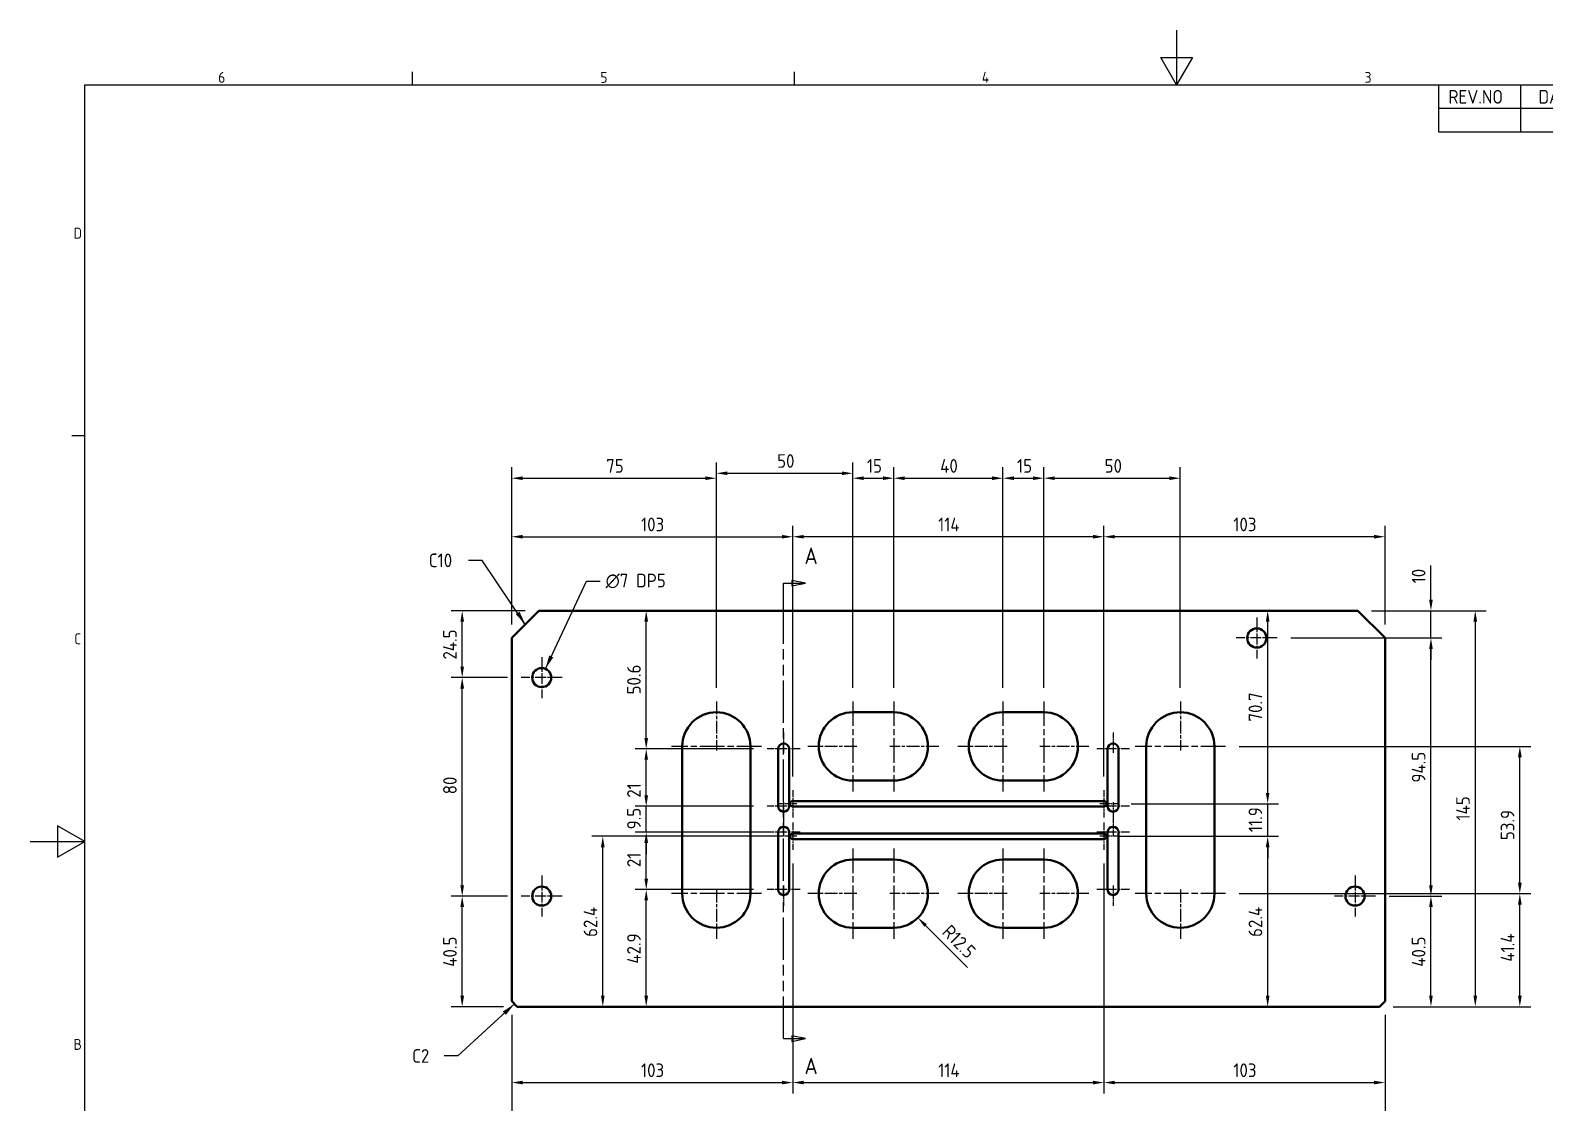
# Model space of a CAD drawing. Header units: millimetres. Extents: x 0 to 840, y 0 to 594.
# Drawn here: x 0 to 555, y 201 to 594 of the extents above; entities that cross this region are included whole.
import ezdxf

# ---------------------------------------------------------------- set-up
doc = ezdxf.new("R2010")
doc.units = ezdxf.units.MM
doc.header["$LTSCALE"] = 2
doc.linetypes.add('CHAIN', pattern=[0.3543, 0.2362, -0.0295, 0.0591, -0.0295])
doc.linetypes.add('DOUBLE_DASH_CHAIN', pattern=[1.2403, 0.6614, -0.0827, 0.1654, -0.0827, 0.1654, -0.0827])
doc.layers.get('0').update_dxf_attribs({"color": 3, "lineweight": 25})
for name, color, linetype, lineweight in [('가시적인 것(ISO)', 3, 'Continuous', 40), ('경계(ISO)', 7, 'Continuous', 25), ('기호(ISO)', 5, 'Continuous', 25), ('단면선(ISO)', 7, 'CHAIN', 25), ('중심 표식(ISO)', 1, 'Continuous', 25), ('치수(ISO)', 2, 'Continuous', 25)]:
    doc.layers.add(name, color=color, linetype=linetype, lineweight=lineweight)
doc.styles.add('ISO ProportionalPSTEK', font='isocp.shx')
doc.styles.add('문자 텍스트_PSTEK_POSCO', font='isocp.shx')
doc.styles.add('부품번호텍스트_PSTEK_POSCO', font='isocp.shx')
doc.styles.add('치수 텍스트_PSTEK_POSCO', font='isocp.shx')
doc.dimstyles.new('치수_PSTEK_POSCO', dxfattribs={"dimscale": 2, "dimtxt": 2.5, "dimasz": 2, "dimexe": 2, "dimexo": 2.5, "dimgap": 1, "dimtad": 1, "dimrnd": 1e-08, "dimdsep": 46, "dimtxsty": '치수 텍스트_PSTEK_POSCO', "dimcen": 0.09, "dimdle": 10, "dimclrd": 7, "dimclre": 7, "dimclrt": 2, "dimadec": 1, "dimazin": 2, "dimtfac": 1, "dimtmove": 0, "dimatfit": 3, "dimfxl": 0, "dimtolj": 1, "dimlwd": -1, "dimlwe": -1, "dimarcsym": 0})
doc.dimstyles.new('치수_PSTEK_POSCO$7', dxfattribs={"dimscale": 2, "dimtxt": 2.5, "dimasz": 2.5, "dimexe": 2, "dimexo": 2.5, "dimgap": 1, "dimtad": 1, "dimrnd": 1e-08, "dimdsep": 46, "dimtxsty": '치수 텍스트_PSTEK_POSCO', "dimcen": 0.09, "dimdle": 10, "dimclrd": 7, "dimclre": 7, "dimclrt": 2, "dimadec": 1, "dimazin": 2, "dimtfac": 1, "dimtmove": 0, "dimatfit": 3, "dimfxl": 0, "dimtolj": 1, "dimlwd": -1, "dimlwe": -1, "dimarcsym": 0})

# ---------------------------------------------------------------- blocks, each defined once
blk = doc.blocks.new('경계 Default Border')
at = {"layer": '경계(ISO)'}
for p, q in [((70, 287), (70, 289.4)), ((140, 287), (140, 289.4)), ((10, 222.75), (7.6, 222.75))]:
    blk.add_line(p, q, dxfattribs=at)
at = {"layer": '경계(ISO)', "flags": 128}
for points in [[(210, 297), (210, 287), (207.11, 292), (212.89, 292), (210, 287)], [(10, 10), (10, 287), (410, 287), (410, 10), (10, 10)], [(0, 148.5), (10, 148.5), (5, 151.39), (5, 145.61), (10, 148.5)]]:
    blk.add_lwpolyline(points, dxfattribs=at)
at = {"layer": '경계(ISO)', "color": 2, "char_height": 2, "attachment_point": 7, "style": '문자 텍스트_PSTEK_POSCO'}
for s, insert in [('6', (34.43, 287.38)), ('5', (104.43, 287.38)), ('4', (174.32, 287.4)), ('3', (244.45, 287.38)), ('D', (7.92, 258.86)), ('C', (8.03, 184.61)), ('B', (7.92, 110.36))]:
    blk.add_mtext(s, dxfattribs=dict(at, insert=insert))
blk = doc.blocks.new('리비전 내역')
at = {"layer": '기호(ISO)'}
for p, q in [((258, 287), (410, 287)), ((258, 287), (258, 282.72)), ((273, 287), (273, 282.72)), ((288, 287), (288, 282.72)), ((365, 287), (365, 282.72)), ((380, 287), (380, 282.72)), ((395, 287), (395, 282.72)), ((410, 287), (410, 282.72)), ((258, 282.72), (410, 282.72)), ((258, 282.72), (258, 278.44)), ((273, 282.72), (273, 278.44)), ((288, 282.72), (288, 278.44)), ((365, 282.72), (365, 278.44)), ((380, 282.72), (380, 278.44)), ((395, 282.72), (395, 278.44)), ((410, 282.72), (410, 278.44)), ((258, 278.44), (410, 278.44))]:
    blk.add_line(p, q, dxfattribs=at)
at = {"layer": '기호(ISO)', "color": 2, "char_height": 2.5, "attachment_point": 7, "style": 'ISO ProportionalPSTEK'}
for s, insert in [('REV.NO', (259.79, 283.58)), ('DATE', (276.31, 283.58)), ('DESCRIPTION OF REVISION', (305.51, 283.58)), ('DRA.BY', (366.48, 283.58)), ('CH.BY', (382.86, 283.58)), ('APP.BY', (396.48, 283.58))]:
    blk.add_mtext(s, dxfattribs=dict(at, insert=insert))
blk = doc.blocks.new('2dTransSection0')
at = {"layer": '단면선(ISO)', "linetype": 'DOUBLE_DASH_CHAIN', "ltscale": 5.827862}
blk.add_line((138.02, 112.41), (138.02, 195.78), dxfattribs=at)
at = {"layer": '단면선(ISO)', "linetype": 'Continuous'}
for p, q in [((138.02, 191.92), (138.02, 195.78)), ((138.02, 195.78), (139.52, 195.78)), ((142.02, 195.78), (139.52, 196.28)), ((139.52, 196.28), (139.52, 195.28)), ((139.52, 195.78), (142.02, 195.78)), ((139.52, 195.28), (142.02, 195.78)), ((138.02, 112.41), (138.02, 116.26)), ((138.02, 112.41), (139.52, 112.41)), ((142.02, 112.41), (139.52, 112.91)), ((139.52, 112.91), (139.52, 111.91)), ((139.52, 112.41), (142.02, 112.41)), ((139.52, 111.91), (142.02, 112.41))]:
    blk.add_line(p, q, dxfattribs=at)
at = {"layer": '단면선(ISO)', "linetype": 'Continuous', "flags": 128}
for points in [[(139.52, 195.28), (142.02, 195.78), (139.52, 196.28), (139.52, 195.28)], [(139.52, 111.91), (142.02, 112.41), (139.52, 112.91), (139.52, 111.91)]]:
    blk.add_lwpolyline(points, dxfattribs=at)
at = {"layer": '단면선(ISO)'}
for points in [[(139.52, 195.28), (142.02, 195.78), (139.52, 196.28), (139.52, 195.28)], [(139.52, 111.91), (142.02, 112.41), (139.52, 112.91), (139.52, 111.91)]]:
    blk.add_solid(points, dxfattribs=at)
at = {"layer": '단면선(ISO)', "char_height": 3, "attachment_point": 7, "style": '부품번호텍스트_PSTEK_POSCO'}
for insert in [(141.83, 199.28), (141.83, 105.9)]:
    blk.add_mtext('A', dxfattribs=dict(at, insert=insert))
blk = doc.blocks.new('*D23')
at = {"layer": 'Defpoints', "color": 0, "transparency": 16777216}
for p in [(393.38, 408.58), (496.38, 371.51), (393.38, 315.81)]:
    blk.add_point(p, dxfattribs=at)
at = {"layer": '치수(ISO)', "color": 7, "transparency": 16777216}
for p, q in [((393.38, 320.81), (393.38, 412.58)), ((496.38, 376.51), (496.38, 412.58)), ((492.38, 408.58), (397.38, 408.58))]:
    blk.add_line(p, q, dxfattribs=at)
for points in [[(397.38, 409.25), (397.38, 407.92), (393.38, 408.58)], [(492.38, 409.25), (492.38, 407.92), (496.38, 408.58)]]:
    blk.add_solid(points, dxfattribs=at)
at = {"layer": '치수(ISO)', "color": 2, "transparency": 16777216, "insert": (440.78, 413.08), "char_height": 5, "attachment_point": 4, "style": '치수 텍스트_PSTEK_POSCO'}
blk.add_mtext('\\A1;103', dxfattribs=at)
blk = doc.blocks.new('*D24')
at = {"layer": 'Defpoints', "color": 0, "transparency": 16777216}
for p in [(279.38, 408.58), (279.38, 315.81), (393.38, 315.81)]:
    blk.add_point(p, dxfattribs=at)
at = {"layer": '치수(ISO)', "color": 7, "transparency": 16777216}
for p, q in [((279.38, 320.81), (279.38, 412.58)), ((393.38, 320.81), (393.38, 412.58)), ((389.38, 408.58), (283.38, 408.58))]:
    blk.add_line(p, q, dxfattribs=at)
for points in [[(283.38, 409.25), (283.38, 407.92), (279.38, 408.58)], [(389.38, 409.25), (389.38, 407.92), (393.38, 408.58)]]:
    blk.add_solid(points, dxfattribs=at)
at = {"layer": '치수(ISO)', "color": 2, "transparency": 16777216, "insert": (332.63, 413.08), "char_height": 5, "attachment_point": 4, "style": '치수 텍스트_PSTEK_POSCO'}
blk.add_mtext('\\A1;114', dxfattribs=at)
blk = doc.blocks.new('*D25')
at = {"layer": 'Defpoints', "color": 0, "transparency": 16777216}
for p in [(176.38, 238.51), (496.38, 238.51), (176.38, 189.02)]:
    blk.add_point(p, dxfattribs=at)
at = {"layer": '치수(ISO)', "color": 7, "transparency": 16777216}
for p, q in [((176.38, 233.51), (176.38, 185.02)), ((496.38, 233.51), (496.38, 185.02)), ((492.38, 189.02), (180.38, 189.02))]:
    blk.add_line(p, q, dxfattribs=at)
for points in [[(180.38, 189.69), (180.38, 188.35), (176.38, 189.02)], [(492.38, 189.69), (492.38, 188.35), (496.38, 189.02)]]:
    blk.add_solid(points, dxfattribs=at)
at = {"layer": '치수(ISO)', "color": 2, "transparency": 16777216, "insert": (331.88, 193.52), "char_height": 5, "attachment_point": 4, "style": '치수 텍스트_PSTEK_POSCO'}
blk.add_mtext('\\A1;320', dxfattribs=at)
blk = doc.blocks.new('*D27')
at = {"layer": 'Defpoints', "color": 0, "transparency": 16777216}
for p in [(209.76, 298.91), (279.38, 298.91), (209.76, 236.51)]:
    blk.add_point(p, dxfattribs=at)
at = {"layer": '치수(ISO)', "color": 7, "transparency": 16777216}
for p, q in [((274.38, 298.91), (205.76, 298.91)), ((209.76, 240.51), (209.76, 294.91))]:
    blk.add_line(p, q, dxfattribs=at)
for points in [[(209.09, 294.91), (210.43, 294.91), (209.76, 298.91)], [(209.09, 240.51), (210.43, 240.51), (209.76, 236.51)]]:
    blk.add_solid(points, dxfattribs=at)
at = {"layer": '치수(ISO)', "color": 2, "transparency": 16777216, "insert": (205.26, 262.06), "char_height": 5, "attachment_point": 4, "rotation": 90, "style": '치수 텍스트_PSTEK_POSCO'}
blk.add_mtext('\\A1;62.4', dxfattribs=at)
blk = doc.blocks.new('*D28')
at = {"layer": 'Defpoints', "color": 0, "transparency": 16777216}
for p in [(486.38, 381.51), (494.38, 236.51), (529.45, 236.51)]:
    blk.add_point(p, dxfattribs=at)
at = {"layer": '치수(ISO)', "color": 7, "transparency": 16777216}
for p, q in [((491.38, 381.51), (533.45, 381.51)), ((529.45, 377.51), (529.45, 240.51)), ((499.38, 236.51), (533.45, 236.51))]:
    blk.add_line(p, q, dxfattribs=at)
for points in [[(528.79, 377.51), (530.12, 377.51), (529.45, 381.51)], [(528.79, 240.51), (530.12, 240.51), (529.45, 236.51)]]:
    blk.add_solid(points, dxfattribs=at)
at = {"layer": '치수(ISO)', "color": 2, "transparency": 16777216, "insert": (524.95, 304.66), "char_height": 5, "attachment_point": 4, "rotation": 90, "style": '치수 텍스트_PSTEK_POSCO'}
blk.add_mtext('\\A1;145', dxfattribs=at)
blk = doc.blocks.new('*D29')
at = {"layer": 'Defpoints', "color": 0, "transparency": 16777216}
for p in [(158.25, 381.51), (186.38, 381.51), (179.88, 357.01)]:
    blk.add_point(p, dxfattribs=at)
at = {"layer": '치수(ISO)', "color": 7, "transparency": 16777216}
for p, q in [((181.38, 381.51), (154.25, 381.51)), ((158.25, 361.01), (158.25, 377.51)), ((174.88, 357.01), (154.25, 357.01))]:
    blk.add_line(p, q, dxfattribs=at)
for points in [[(157.59, 377.51), (158.92, 377.51), (158.25, 381.51)], [(157.59, 361.01), (158.92, 361.01), (158.25, 357.01)]]:
    blk.add_solid(points, dxfattribs=at)
at = {"layer": '치수(ISO)', "color": 2, "transparency": 16777216, "insert": (153.75, 363.61), "char_height": 5, "attachment_point": 4, "rotation": 90, "style": '치수 텍스트_PSTEK_POSCO'}
blk.add_mtext('\\A1;24.5', dxfattribs=at)
blk = doc.blocks.new('*D30')
at = {"layer": 'Defpoints', "color": 0, "transparency": 16777216}
for p in [(158.25, 357.01), (179.88, 357.01), (179.88, 277.01)]:
    blk.add_point(p, dxfattribs=at)
at = {"layer": '치수(ISO)', "color": 7, "transparency": 16777216}
for p, q in [((174.88, 357.01), (154.25, 357.01)), ((158.25, 281.01), (158.25, 353.01)), ((174.88, 277.01), (154.25, 277.01))]:
    blk.add_line(p, q, dxfattribs=at)
for points in [[(157.59, 353.01), (158.92, 353.01), (158.25, 357.01)], [(157.59, 281.01), (158.92, 281.01), (158.25, 277.01)]]:
    blk.add_solid(points, dxfattribs=at)
at = {"layer": '치수(ISO)', "color": 2, "transparency": 16777216, "insert": (153.75, 314.28), "char_height": 5, "attachment_point": 4, "rotation": 90, "style": '치수 텍스트_PSTEK_POSCO'}
blk.add_mtext('\\A1;80', dxfattribs=at)
blk = doc.blocks.new('*D31')
at = {"layer": 'Defpoints', "color": 0, "transparency": 16777216}
for p in [(158.25, 277.01), (179.88, 277.01), (178.38, 236.51)]:
    blk.add_point(p, dxfattribs=at)
at = {"layer": '치수(ISO)', "color": 7, "transparency": 16777216}
for p, q in [((174.88, 277.01), (154.25, 277.01)), ((158.25, 240.51), (158.25, 273.01)), ((173.38, 236.51), (154.25, 236.51))]:
    blk.add_line(p, q, dxfattribs=at)
for points in [[(157.59, 273.01), (158.92, 273.01), (158.25, 277.01)], [(157.59, 240.51), (158.92, 240.51), (158.25, 236.51)]]:
    blk.add_solid(points, dxfattribs=at)
at = {"layer": '치수(ISO)', "color": 2, "transparency": 16777216, "insert": (153.75, 251.14), "char_height": 5, "attachment_point": 4, "rotation": 90, "style": '치수 텍스트_PSTEK_POSCO'}
blk.add_mtext('\\A1;40.5', dxfattribs=at)
blk = doc.blocks.new('*D32')
at = {"layer": 'Defpoints', "color": 0, "transparency": 16777216}
for p in [(279.38, 408.58), (176.38, 371.51), (279.38, 315.81)]:
    blk.add_point(p, dxfattribs=at)
at = {"layer": '치수(ISO)', "color": 7, "transparency": 16777216}
for p, q in [((176.38, 376.51), (176.38, 412.58)), ((279.38, 320.81), (279.38, 412.58)), ((180.38, 408.58), (275.38, 408.58))]:
    blk.add_line(p, q, dxfattribs=at)
for points in [[(180.38, 409.25), (180.38, 407.92), (176.38, 408.58)], [(275.38, 409.25), (275.38, 407.92), (279.38, 408.58)]]:
    blk.add_solid(points, dxfattribs=at)
at = {"layer": '치수(ISO)', "color": 2, "transparency": 16777216, "insert": (223.78, 413.08), "char_height": 5, "attachment_point": 4, "style": '치수 텍스트_PSTEK_POSCO'}
blk.add_mtext('\\A1;103', dxfattribs=at)
blk = doc.blocks.new('*D33')
at = {"layer": 'Defpoints', "color": 0, "transparency": 16777216}
for p in [(492.88, 277.01), (513.2, 277.01), (494.38, 236.51)]:
    blk.add_point(p, dxfattribs=at)
at = {"layer": '치수(ISO)', "color": 7, "transparency": 16777216}
for p, q in [((497.88, 277.01), (517.2, 277.01)), ((513.2, 240.51), (513.2, 273.01)), ((499.38, 236.51), (517.2, 236.51))]:
    blk.add_line(p, q, dxfattribs=at)
for points in [[(512.53, 273.01), (513.87, 273.01), (513.2, 277.01)], [(512.53, 240.51), (513.87, 240.51), (513.2, 236.51)]]:
    blk.add_solid(points, dxfattribs=at)
at = {"layer": '치수(ISO)', "color": 2, "transparency": 16777216, "insert": (508.7, 251.14), "char_height": 5, "attachment_point": 4, "rotation": 90, "style": '치수 텍스트_PSTEK_POSCO'}
blk.add_mtext('\\A1;40.5', dxfattribs=at)
blk = doc.blocks.new('*D34')
at = {"layer": 'Defpoints', "color": 0, "transparency": 16777216}
for p in [(456.88, 371.51), (513.2, 371.51), (492.88, 277.01)]:
    blk.add_point(p, dxfattribs=at)
at = {"layer": '치수(ISO)', "color": 7, "transparency": 16777216}
for p, q in [((461.88, 371.51), (517.2, 371.51)), ((513.2, 281.01), (513.2, 367.51)), ((497.88, 277.01), (517.2, 277.01))]:
    blk.add_line(p, q, dxfattribs=at)
for points in [[(512.53, 367.51), (513.87, 367.51), (513.2, 371.51)], [(512.53, 281.01), (513.87, 281.01), (513.2, 277.01)]]:
    blk.add_solid(points, dxfattribs=at)
at = {"layer": '치수(ISO)', "color": 2, "transparency": 16777216, "insert": (508.7, 318.57), "char_height": 5, "attachment_point": 4, "rotation": 90, "style": '치수 텍스트_PSTEK_POSCO'}
blk.add_mtext('\\A1;94.5', dxfattribs=at)
blk = doc.blocks.new('*D35')
at = {"layer": 'Defpoints', "color": 0, "transparency": 16777216}
for p in [(486.38, 381.51), (513.2, 381.51), (456.88, 371.51)]:
    blk.add_point(p, dxfattribs=at)
at = {"layer": '치수(ISO)', "color": 7, "transparency": 16777216}
for p, q in [((513.2, 385.51), (513.2, 398.01)), ((491.38, 381.51), (517.2, 381.51)), ((513.2, 371.51), (513.2, 381.51)), ((461.88, 371.51), (517.2, 371.51)), ((513.2, 367.51), (513.2, 363.51))]:
    blk.add_line(p, q, dxfattribs=at)
for points in [[(512.53, 385.51), (513.87, 385.51), (513.2, 381.51)], [(512.53, 367.51), (513.87, 367.51), (513.2, 371.51)]]:
    blk.add_solid(points, dxfattribs=at)
at = {"layer": '치수(ISO)', "color": 2, "transparency": 16777216, "insert": (508.7, 391.51), "char_height": 5, "attachment_point": 4, "rotation": 90, "style": '치수 텍스트_PSTEK_POSCO'}
blk.add_mtext('\\A1;10', dxfattribs=at)
blk = doc.blocks.new('*D36')
at = {"layer": 'Defpoints', "color": 0, "transparency": 16777216}
for p in [(225.68, 279.41), (270.03, 279.41), (178.38, 236.51)]:
    blk.add_point(p, dxfattribs=at)
at = {"layer": '치수(ISO)', "color": 7, "transparency": 16777216}
for p, q in [((265.03, 279.41), (221.68, 279.41)), ((225.68, 240.51), (225.68, 275.41))]:
    blk.add_line(p, q, dxfattribs=at)
for points in [[(225.01, 275.41), (226.35, 275.41), (225.68, 279.41)], [(225.01, 240.51), (226.35, 240.51), (225.68, 236.51)]]:
    blk.add_solid(points, dxfattribs=at)
at = {"layer": '치수(ISO)', "color": 2, "transparency": 16777216, "insert": (221.18, 252.28), "char_height": 5, "attachment_point": 4, "rotation": 90, "style": '치수 텍스트_PSTEK_POSCO'}
blk.add_mtext('\\A1;42.9', dxfattribs=at)
blk = doc.blocks.new('*D37')
at = {"layer": 'Defpoints', "color": 0, "transparency": 16777216}
for p in [(225.68, 300.41), (276.03, 300.41), (270.03, 279.41)]:
    blk.add_point(p, dxfattribs=at)
at = {"layer": '치수(ISO)', "color": 7, "transparency": 16777216}
for p, q in [((271.03, 300.41), (221.68, 300.41)), ((225.68, 283.41), (225.68, 296.41)), ((265.03, 279.41), (221.68, 279.41))]:
    blk.add_line(p, q, dxfattribs=at)
for points in [[(225.01, 296.41), (226.35, 296.41), (225.68, 300.41)], [(225.01, 283.41), (226.35, 283.41), (225.68, 279.41)]]:
    blk.add_solid(points, dxfattribs=at)
at = {"layer": '치수(ISO)', "color": 2, "transparency": 16777216, "insert": (221.18, 287.6), "char_height": 5, "attachment_point": 4, "rotation": 90, "style": '치수 텍스트_PSTEK_POSCO'}
blk.add_mtext('\\A1;21', dxfattribs=at)
blk = doc.blocks.new('*D38')
at = {"layer": 'Defpoints', "color": 0, "transparency": 16777216}
for p in [(225.68, 309.91), (270.03, 309.91), (276.03, 300.41)]:
    blk.add_point(p, dxfattribs=at)
at = {"layer": '치수(ISO)', "color": 7, "transparency": 16777216}
for p, q in [((225.68, 313.91), (225.68, 317.91)), ((265.03, 309.91), (221.68, 309.91)), ((225.68, 300.41), (225.68, 309.91)), ((271.03, 300.41), (221.68, 300.41)), ((225.68, 296.41), (225.68, 292.41))]:
    blk.add_line(p, q, dxfattribs=at)
for points in [[(225.01, 313.91), (226.35, 313.91), (225.68, 309.91)], [(225.01, 296.41), (226.35, 296.41), (225.68, 300.41)]]:
    blk.add_solid(points, dxfattribs=at)
at = {"layer": '치수(ISO)', "color": 2, "transparency": 16777216, "insert": (221.18, 301.45), "char_height": 5, "attachment_point": 4, "rotation": 90, "style": '치수 텍스트_PSTEK_POSCO'}
blk.add_mtext('\\A1;9.5', dxfattribs=at)
blk = doc.blocks.new('*D39')
at = {"layer": 'Defpoints', "color": 0, "transparency": 16777216}
for p in [(225.68, 330.91), (270.03, 330.91), (270.03, 309.91)]:
    blk.add_point(p, dxfattribs=at)
at = {"layer": '치수(ISO)', "color": 7, "transparency": 16777216}
for p, q in [((265.03, 330.91), (221.68, 330.91)), ((225.68, 313.91), (225.68, 326.91)), ((265.03, 309.91), (221.68, 309.91))]:
    blk.add_line(p, q, dxfattribs=at)
for points in [[(225.01, 326.91), (226.35, 326.91), (225.68, 330.91)], [(225.01, 313.91), (226.35, 313.91), (225.68, 309.91)]]:
    blk.add_solid(points, dxfattribs=at)
at = {"layer": '치수(ISO)', "color": 2, "transparency": 16777216, "insert": (221.18, 313.02), "char_height": 5, "attachment_point": 4, "rotation": 90, "style": '치수 텍스트_PSTEK_POSCO'}
blk.add_mtext('\\A1;21', dxfattribs=at)
blk = doc.blocks.new('*D40')
at = {"layer": 'Defpoints', "color": 0, "transparency": 16777216}
for p in [(186.38, 381.51), (225.68, 381.51), (270.03, 330.91)]:
    blk.add_point(p, dxfattribs=at)
at = {"layer": '치수(ISO)', "color": 7, "transparency": 16777216}
for p, q in [((225.68, 334.91), (225.68, 377.51)), ((265.03, 330.91), (221.68, 330.91))]:
    blk.add_line(p, q, dxfattribs=at)
for points in [[(225.01, 377.51), (226.35, 377.51), (225.68, 381.51)], [(225.01, 334.91), (226.35, 334.91), (225.68, 330.91)]]:
    blk.add_solid(points, dxfattribs=at)
at = {"layer": '치수(ISO)', "color": 2, "transparency": 16777216, "insert": (221.18, 350.84), "char_height": 5, "attachment_point": 4, "rotation": 90, "style": '치수 텍스트_PSTEK_POSCO'}
blk.add_mtext('\\A1;50.6', dxfattribs=at)
blk = doc.blocks.new('*D41')
at = {"layer": 'Defpoints', "color": 0, "transparency": 16777216}
for p in [(279.38, 293.91), (176.38, 238.51), (279.38, 208.74)]:
    blk.add_point(p, dxfattribs=at)
at = {"layer": '치수(ISO)', "color": 7, "transparency": 16777216}
for p, q in [((279.38, 288.91), (279.38, 204.74)), ((176.38, 233.51), (176.38, 204.74)), ((180.38, 208.74), (275.38, 208.74))]:
    blk.add_line(p, q, dxfattribs=at)
for points in [[(180.38, 209.41), (180.38, 208.07), (176.38, 208.74)], [(275.38, 209.41), (275.38, 208.07), (279.38, 208.74)]]:
    blk.add_solid(points, dxfattribs=at)
at = {"layer": '치수(ISO)', "color": 2, "transparency": 16777216, "insert": (223.76, 213.24), "char_height": 5, "attachment_point": 4, "style": '치수 텍스트_PSTEK_POSCO'}
blk.add_mtext('\\A1;103', dxfattribs=at)
blk = doc.blocks.new('*D42')
at = {"layer": 'Defpoints', "color": 0, "transparency": 16777216}
for p in [(279.38, 293.91), (393.38, 293.91), (393.38, 208.74)]:
    blk.add_point(p, dxfattribs=at)
at = {"layer": '치수(ISO)', "color": 7, "transparency": 16777216}
for p, q in [((279.38, 288.91), (279.38, 204.74)), ((393.38, 288.91), (393.38, 204.74)), ((283.38, 208.74), (389.38, 208.74))]:
    blk.add_line(p, q, dxfattribs=at)
for points in [[(283.38, 209.41), (283.38, 208.07), (279.38, 208.74)], [(389.38, 209.41), (389.38, 208.07), (393.38, 208.74)]]:
    blk.add_solid(points, dxfattribs=at)
at = {"layer": '치수(ISO)', "color": 2, "transparency": 16777216, "insert": (332.65, 213.24), "char_height": 5, "attachment_point": 4, "style": '치수 텍스트_PSTEK_POSCO'}
blk.add_mtext('\\A1;114', dxfattribs=at)
blk = doc.blocks.new('*D43')
at = {"layer": 'Defpoints', "color": 0, "transparency": 16777216}
for p in [(393.38, 293.91), (496.38, 238.51), (496.38, 208.74)]:
    blk.add_point(p, dxfattribs=at)
at = {"layer": '치수(ISO)', "color": 7, "transparency": 16777216}
for p, q in [((393.38, 288.91), (393.38, 204.74)), ((496.38, 233.51), (496.38, 204.74)), ((397.38, 208.74), (492.38, 208.74))]:
    blk.add_line(p, q, dxfattribs=at)
for points in [[(397.38, 209.41), (397.38, 208.07), (393.38, 208.74)], [(492.38, 209.41), (492.38, 208.07), (496.38, 208.74)]]:
    blk.add_solid(points, dxfattribs=at)
at = {"layer": '치수(ISO)', "color": 2, "transparency": 16777216, "insert": (440.8, 213.24), "char_height": 5, "attachment_point": 4, "style": '치수 텍스트_PSTEK_POSCO'}
blk.add_mtext('\\A1;103', dxfattribs=at)
blk = doc.blocks.new('*D44')
at = {"layer": 'Defpoints', "color": 0, "transparency": 16777216}
for p in [(393.38, 298.91), (453.38, 298.91), (494.38, 236.51)]:
    blk.add_point(p, dxfattribs=at)
at = {"layer": '치수(ISO)', "color": 7, "transparency": 16777216}
for p, q in [((398.38, 298.91), (457.38, 298.91)), ((453.38, 240.51), (453.38, 294.91))]:
    blk.add_line(p, q, dxfattribs=at)
for points in [[(452.71, 294.91), (454.05, 294.91), (453.38, 298.91)], [(452.71, 240.51), (454.05, 240.51), (453.38, 236.51)]]:
    blk.add_solid(points, dxfattribs=at)
at = {"layer": '치수(ISO)', "color": 2, "transparency": 16777216, "insert": (448.88, 262.06), "char_height": 5, "attachment_point": 4, "rotation": 90, "style": '치수 텍스트_PSTEK_POSCO'}
blk.add_mtext('\\A1;62.4', dxfattribs=at)
blk = doc.blocks.new('*D45')
at = {"layer": 'Defpoints', "color": 0, "transparency": 16777216}
for p in [(453.38, 381.51), (486.38, 381.51), (398.38, 310.81)]:
    blk.add_point(p, dxfattribs=at)
at = {"layer": '치수(ISO)', "color": 7, "transparency": 16777216}
for p, q in [((453.38, 314.81), (453.38, 377.51)), ((403.38, 310.81), (457.38, 310.81))]:
    blk.add_line(p, q, dxfattribs=at)
for points in [[(452.71, 377.51), (454.05, 377.51), (453.38, 381.51)], [(452.71, 314.81), (454.05, 314.81), (453.38, 310.81)]]:
    blk.add_solid(points, dxfattribs=at)
at = {"layer": '치수(ISO)', "color": 2, "transparency": 16777216, "insert": (448.88, 340.91), "char_height": 5, "attachment_point": 4, "rotation": 90, "style": '치수 텍스트_PSTEK_POSCO'}
blk.add_mtext('\\A1;70.7', dxfattribs=at)
blk = doc.blocks.new('*D46')
at = {"layer": 'Defpoints', "color": 0, "transparency": 16777216}
for p in [(398.38, 310.81), (453.38, 310.81), (393.38, 298.91)]:
    blk.add_point(p, dxfattribs=at)
at = {"layer": '치수(ISO)', "color": 7, "transparency": 16777216}
for p, q in [((453.38, 314.81), (453.38, 318.81)), ((403.38, 310.81), (457.38, 310.81)), ((453.38, 298.91), (453.38, 310.81)), ((398.38, 298.91), (457.38, 298.91)), ((453.38, 294.91), (453.38, 290.91))]:
    blk.add_line(p, q, dxfattribs=at)
for points in [[(452.71, 314.81), (454.05, 314.81), (453.38, 310.81)], [(452.71, 294.91), (454.05, 294.91), (453.38, 298.91)]]:
    blk.add_solid(points, dxfattribs=at)
at = {"layer": '치수(ISO)', "color": 2, "transparency": 16777216, "insert": (448.88, 300.43), "char_height": 5, "attachment_point": 4, "rotation": 90, "style": '치수 텍스트_PSTEK_POSCO'}
blk.add_mtext('\\A1;11.9', dxfattribs=at)
blk = doc.blocks.new('*D48')
at = {"layer": 'Defpoints', "color": 0, "transparency": 16777216}
for p in [(251.38, 430.01), (176.38, 371.51), (251.38, 348.31)]:
    blk.add_point(p, dxfattribs=at)
at = {"layer": '치수(ISO)', "color": 7, "transparency": 16777216}
for p, q in [((176.38, 376.51), (176.38, 434.01)), ((251.38, 353.31), (251.38, 434.01)), ((180.38, 430.01), (247.38, 430.01))]:
    blk.add_line(p, q, dxfattribs=at)
for points in [[(180.38, 430.68), (180.38, 429.34), (176.38, 430.01)], [(247.38, 430.68), (247.38, 429.34), (251.38, 430.01)]]:
    blk.add_solid(points, dxfattribs=at)
at = {"layer": '치수(ISO)', "color": 2, "transparency": 16777216, "insert": (211.01, 434.51), "char_height": 5, "attachment_point": 4, "style": '치수 텍스트_PSTEK_POSCO'}
blk.add_mtext('\\A1;75', dxfattribs=at)
blk = doc.blocks.new('*D49')
at = {"layer": 'Defpoints', "color": 0, "transparency": 16777216}
for p in [(301.38, 431.81), (251.38, 348.31), (301.38, 348.31)]:
    blk.add_point(p, dxfattribs=at)
at = {"layer": '치수(ISO)', "color": 7, "transparency": 16777216}
for p, q in [((251.38, 353.31), (251.38, 435.81)), ((301.38, 353.31), (301.38, 435.81)), ((255.38, 431.81), (297.38, 431.81))]:
    blk.add_line(p, q, dxfattribs=at)
for points in [[(255.38, 432.48), (255.38, 431.14), (251.38, 431.81)], [(297.38, 432.48), (297.38, 431.14), (301.38, 431.81)]]:
    blk.add_solid(points, dxfattribs=at)
at = {"layer": '치수(ISO)', "color": 2, "transparency": 16777216, "insert": (273.65, 436.31), "char_height": 5, "attachment_point": 4, "style": '치수 텍스트_PSTEK_POSCO'}
blk.add_mtext('\\A1;50', dxfattribs=at)
blk = doc.blocks.new('*D50')
at = {"layer": 'Defpoints', "color": 0, "transparency": 16777216}
for p in [(316.38, 430.01), (301.38, 348.31), (316.38, 348.31)]:
    blk.add_point(p, dxfattribs=at)
at = {"layer": '치수(ISO)', "color": 7, "transparency": 16777216}
for p, q in [((301.38, 353.31), (301.38, 434.01)), ((316.38, 353.31), (316.38, 434.01)), ((305.38, 430.01), (312.38, 430.01))]:
    blk.add_line(p, q, dxfattribs=at)
for points in [[(305.38, 430.68), (305.38, 429.34), (301.38, 430.01)], [(312.38, 430.68), (312.38, 429.34), (316.38, 430.01)]]:
    blk.add_solid(points, dxfattribs=at)
at = {"layer": '치수(ISO)', "color": 2, "transparency": 16777216, "insert": (306.55, 434.51), "char_height": 5, "attachment_point": 4, "style": '치수 텍스트_PSTEK_POSCO'}
blk.add_mtext('\\A1;15', dxfattribs=at)
blk = doc.blocks.new('*D51')
at = {"layer": 'Defpoints', "color": 0, "transparency": 16777216}
for p in [(356.38, 430.01), (316.38, 348.31), (356.38, 348.31)]:
    blk.add_point(p, dxfattribs=at)
at = {"layer": '치수(ISO)', "color": 7, "transparency": 16777216}
for p, q in [((316.38, 353.31), (316.38, 434.01)), ((356.38, 353.31), (356.38, 434.01)), ((320.38, 430.01), (352.38, 430.01))]:
    blk.add_line(p, q, dxfattribs=at)
for points in [[(320.38, 430.68), (320.38, 429.34), (316.38, 430.01)], [(352.38, 430.68), (352.38, 429.34), (356.38, 430.01)]]:
    blk.add_solid(points, dxfattribs=at)
at = {"layer": '치수(ISO)', "color": 2, "transparency": 16777216, "insert": (333.4, 434.51), "char_height": 5, "attachment_point": 4, "style": '치수 텍스트_PSTEK_POSCO'}
blk.add_mtext('\\A1;40', dxfattribs=at)
blk = doc.blocks.new('*D52')
at = {"layer": 'Defpoints', "color": 0, "transparency": 16777216}
for p in [(371.38, 430.01), (356.38, 348.31), (371.38, 348.31)]:
    blk.add_point(p, dxfattribs=at)
at = {"layer": '치수(ISO)', "color": 7, "transparency": 16777216}
for p, q in [((356.38, 353.31), (356.38, 434.01)), ((371.38, 353.31), (371.38, 434.01)), ((360.38, 430.01), (367.38, 430.01))]:
    blk.add_line(p, q, dxfattribs=at)
for points in [[(360.38, 430.68), (360.38, 429.34), (356.38, 430.01)], [(367.38, 430.68), (367.38, 429.34), (371.38, 430.01)]]:
    blk.add_solid(points, dxfattribs=at)
at = {"layer": '치수(ISO)', "color": 2, "transparency": 16777216, "insert": (361.55, 434.51), "char_height": 5, "attachment_point": 4, "style": '치수 텍스트_PSTEK_POSCO'}
blk.add_mtext('\\A1;15', dxfattribs=at)
blk = doc.blocks.new('*D53')
at = {"layer": 'Defpoints', "color": 0, "transparency": 16777216}
for p in [(421.38, 430.01), (371.38, 348.31), (421.38, 348.31)]:
    blk.add_point(p, dxfattribs=at)
at = {"layer": '치수(ISO)', "color": 7, "transparency": 16777216}
for p, q in [((371.38, 353.31), (371.38, 434.01)), ((421.38, 353.31), (421.38, 434.01)), ((375.38, 430.01), (417.38, 430.01))]:
    blk.add_line(p, q, dxfattribs=at)
for points in [[(375.38, 430.68), (375.38, 429.34), (371.38, 430.01)], [(417.38, 430.68), (417.38, 429.34), (421.38, 430.01)]]:
    blk.add_solid(points, dxfattribs=at)
at = {"layer": '치수(ISO)', "color": 2, "transparency": 16777216, "insert": (393.65, 434.51), "char_height": 5, "attachment_point": 4, "style": '치수 텍스트_PSTEK_POSCO'}
blk.add_mtext('\\A1;50', dxfattribs=at)
blk = doc.blocks.new('*D54')
at = {"layer": 'Defpoints', "color": 0, "transparency": 16777216}
for p in [(437.88, 277.91), (545.78, 277.91), (494.38, 236.51)]:
    blk.add_point(p, dxfattribs=at)
at = {"layer": '치수(ISO)', "color": 7, "transparency": 16777216}
for p, q in [((442.88, 277.91), (549.78, 277.91)), ((545.78, 240.51), (545.78, 273.91)), ((499.38, 236.51), (549.78, 236.51))]:
    blk.add_line(p, q, dxfattribs=at)
for points in [[(545.11, 273.91), (546.45, 273.91), (545.78, 277.91)], [(545.11, 240.51), (546.45, 240.51), (545.78, 236.51)]]:
    blk.add_solid(points, dxfattribs=at)
at = {"layer": '치수(ISO)', "color": 2, "transparency": 16777216, "insert": (541.28, 252.99), "char_height": 5, "attachment_point": 4, "rotation": 90, "style": '치수 텍스트_PSTEK_POSCO'}
blk.add_mtext('\\A1;41.4', dxfattribs=at)
blk = doc.blocks.new('*D55')
at = {"layer": 'Defpoints', "color": 0, "transparency": 16777216}
for p in [(437.88, 331.81), (545.78, 331.81), (437.88, 277.91)]:
    blk.add_point(p, dxfattribs=at)
at = {"layer": '치수(ISO)', "color": 7, "transparency": 16777216}
for p, q in [((442.88, 331.81), (549.78, 331.81)), ((545.78, 281.91), (545.78, 327.81)), ((442.88, 277.91), (549.78, 277.91))]:
    blk.add_line(p, q, dxfattribs=at)
for points in [[(545.11, 327.81), (546.45, 327.81), (545.78, 331.81)], [(545.11, 281.91), (546.45, 281.91), (545.78, 277.91)]]:
    blk.add_solid(points, dxfattribs=at)
at = {"layer": '치수(ISO)', "color": 2, "transparency": 16777216, "insert": (541.28, 297.5), "char_height": 5, "attachment_point": 4, "rotation": 90, "style": '치수 텍스트_PSTEK_POSCO'}
blk.add_mtext('\\A1;53.9', dxfattribs=at)
blk = doc.blocks.new('*D56')
at = {"layer": 'Defpoints', "color": 0, "transparency": 16777216}
for p in [(316.38, 277.91), (325.22, 269.07)]:
    blk.add_point(p, dxfattribs=at)
at = {"layer": '치수(ISO)', "color": 7, "transparency": 16777216}
blk.add_line((343.4, 250.89), (328.05, 266.24), dxfattribs=at)
blk.add_solid([(328.52, 266.71), (327.58, 265.77), (325.22, 269.07)], dxfattribs=at)
at = {"layer": '치수(ISO)', "color": 2, "transparency": 16777216, "insert": (335.47, 265.18), "char_height": 5, "attachment_point": 4, "rotation": 315, "style": '치수 텍스트_PSTEK_POSCO'}
blk.add_mtext('\\A1;R12.5', dxfattribs=at)

msp = doc.modelspace()

# ---------------------------------------------------------------- linework, layer by layer
at = {"layer": '가시적인 것(ISO)'}
for p, q in [((176.381, 371.51), (186.381, 381.51)), ((486.381, 381.51), (186.381, 381.51)), ((486.381, 381.51), (496.381, 371.51)), ((176.381, 371.51), (176.381, 238.51)), ((496.381, 238.51), (496.381, 371.51)), ((301.381, 344.31), (316.381, 344.31)), ((356.381, 344.31), (371.381, 344.31)), ((238.881, 277.91), (238.881, 331.81)), ((263.881, 331.81), (263.881, 277.91)), ((274.031, 309.91), (274.031, 330.91)), ((278.031, 330.91), (278.031, 309.91)), ((394.731, 309.91), (394.731, 330.91)), ((398.731, 330.91), (398.731, 309.91)), ((408.881, 277.91), (408.881, 331.81)), ((433.881, 331.81), (433.881, 277.91)), ((316.381, 319.31), (301.381, 319.31)), ((371.381, 319.31), (356.381, 319.31)), ((279.381, 311.81), (393.381, 311.81)), ((393.381, 309.81), (279.381, 309.81)), ((274.031, 279.41), (274.031, 300.41)), ((278.031, 300.41), (278.031, 279.41)), ((279.381, 299.91), (393.381, 299.91)), ((394.731, 279.41), (394.731, 300.41)), ((398.731, 300.41), (398.731, 279.41)), ((393.381, 297.91), (279.381, 297.91)), ((301.381, 290.41), (316.381, 290.41)), ((356.381, 290.41), (371.381, 290.41)), ((316.381, 265.41), (301.381, 265.41)), ((371.381, 265.41), (356.381, 265.41)), ((178.381, 236.51), (176.381, 238.51)), ((178.381, 236.51), (494.381, 236.51)), ((496.381, 238.51), (494.381, 236.51))]:
    msp.add_line(p, q, dxfattribs=at)
for centre in [(449.381, 371.51), (187.381, 357.01), (187.381, 277.01), (485.381, 277.01)]:
    msp.add_circle(centre, 3.5, dxfattribs=at)
for centre, radius, start, end in [((251.381, 331.81), 12.5, 0, 180), ((301.381, 331.81), 12.5, 90, 270), ((316.381, 331.81), 12.5, 270, 90), ((356.381, 331.81), 12.5, 90, 270), ((371.381, 331.81), 12.5, 270, 90), ((421.381, 331.81), 12.5, 0, 180), ((276.031, 330.91), 2, 0, 180), ((396.731, 330.91), 2, 0, 180), ((279.381, 310.81), 1, 90, 270), ((393.381, 310.81), 1, 270, 90), ((276.031, 309.91), 2, 180, 0), ((396.731, 309.91), 2, 180, 0), ((276.031, 300.41), 2, 0, 180), ((279.381, 298.91), 1, 90, 270), ((393.381, 298.91), 1, 270, 90), ((396.731, 300.41), 2, 0, 180), ((301.381, 277.91), 12.5, 90, 270), ((316.381, 277.91), 12.5, 270, 90), ((356.381, 277.91), 12.5, 90, 270), ((371.381, 277.91), 12.5, 270, 90), ((251.381, 277.91), 12.5, 180, 0), ((276.031, 279.41), 2, 180, 0), ((396.731, 279.41), 2, 180, 0), ((421.381, 277.91), 12.5, 180, 0)]:
    msp.add_arc(centre, radius, start, end, dxfattribs=at)
at = {"layer": '중심 표식(ISO)', "linetype": 'CHAIN', "ltscale": 8.333956}
for p, q in [((449.381, 379.01), (449.381, 364.01)), ((456.881, 371.51), (441.881, 371.51)), ((187.381, 364.51), (187.381, 349.51)), ((194.881, 357.01), (179.881, 357.01)), ((187.381, 284.51), (187.381, 269.51)), ((485.381, 284.51), (485.381, 269.51)), ((194.881, 277.01), (179.881, 277.01)), ((492.881, 277.01), (477.881, 277.01))]:
    msp.add_line(p, q, dxfattribs=at)
at = {"layer": '중심 표식(ISO)', "linetype": 'CHAIN', "ltscale": 10.000767}
for p, q in [((251.381, 348.31), (251.381, 330.31)), ((421.381, 348.31), (421.381, 330.31)), ((302.881, 331.81), (284.881, 331.81)), ((332.881, 331.81), (314.881, 331.81)), ((357.881, 331.81), (339.881, 331.81)), ((387.881, 331.81), (369.881, 331.81)), ((251.381, 279.41), (251.381, 261.41)), ((302.881, 277.91), (284.881, 277.91)), ((332.881, 277.91), (314.881, 277.91)), ((357.881, 277.91), (339.881, 277.91)), ((387.881, 277.91), (369.881, 277.91)), ((421.381, 279.41), (421.381, 261.41))]:
    msp.add_line(p, q, dxfattribs=at)
at = {"layer": '중심 표식(ISO)', "linetype": 'CHAIN', "ltscale": 19.051651}
for p, q in [((301.381, 348.31), (301.381, 315.31)), ((316.381, 348.31), (316.381, 315.31)), ((356.381, 348.31), (356.381, 315.31)), ((371.381, 348.31), (371.381, 315.31)), ((267.881, 331.81), (234.881, 331.81)), ((437.881, 331.81), (404.881, 331.81)), ((301.381, 294.41), (301.381, 261.41)), ((316.381, 294.41), (316.381, 261.41)), ((356.381, 294.41), (356.381, 261.41)), ((371.381, 294.41), (371.381, 261.41)), ((267.881, 277.91), (234.881, 277.91)), ((437.881, 277.91), (404.881, 277.91))]:
    msp.add_line(p, q, dxfattribs=at)
at = {"layer": '중심 표식(ISO)', "linetype": 'CHAIN', "ltscale": 4.166928}
for p, q in [((276.031, 336.91), (276.031, 329.41)), ((396.731, 336.91), (396.731, 329.41)), ((276.031, 311.41), (276.031, 303.91)), ((396.731, 311.41), (396.731, 303.91)), ((276.031, 306.41), (276.031, 298.91)), ((396.731, 306.41), (396.731, 298.91)), ((276.031, 280.91), (276.031, 273.41)), ((396.731, 280.91), (396.731, 273.41))]:
    msp.add_line(p, q, dxfattribs=at)
at = {"layer": '중심 표식(ISO)', "linetype": 'CHAIN', "ltscale": 6.667144}
for p, q in [((282.031, 330.91), (270.031, 330.91)), ((402.731, 330.91), (390.731, 330.91)), ((282.031, 309.91), (270.031, 309.91)), ((402.731, 309.91), (390.731, 309.91)), ((282.031, 300.41), (270.031, 300.41)), ((402.731, 300.41), (390.731, 300.41)), ((282.031, 279.41), (270.031, 279.41)), ((402.731, 279.41), (390.731, 279.41))]:
    msp.add_line(p, q, dxfattribs=at)
at = {"layer": '중심 표식(ISO)', "linetype": 'CHAIN', "ltscale": 3.611324}
for p, q in [((280.881, 310.81), (274.381, 310.81)), ((398.381, 310.81), (391.881, 310.81)), ((280.881, 298.91), (274.381, 298.91)), ((398.381, 298.91), (391.881, 298.91))]:
    msp.add_line(p, q, dxfattribs=at)
at = {"layer": '중심 표식(ISO)', "linetype": 'CHAIN', "ltscale": 5.555937}
for p, q in [((279.381, 315.81), (279.381, 305.81)), ((393.381, 315.81), (393.381, 305.81)), ((279.381, 303.91), (279.381, 293.91)), ((393.381, 303.91), (393.381, 293.91))]:
    msp.add_line(p, q, dxfattribs=at)

# ---------------------------------------------------------------- block references
at = {"xscale": 2, "yscale": 2, "zscale": 2}
msp.add_blockref('경계 Default Border', (0, 0), dxfattribs=at)
at = {"layer": '기호(ISO)', "xscale": 2, "yscale": 2, "zscale": 2}
msp.add_blockref('리비전 내역', (0, 0), dxfattribs=at)
at = {"layer": '단면선(ISO)', "xscale": 2, "yscale": 2, "zscale": 2}
msp.add_blockref('2dTransSection0', (0, 0), dxfattribs=at)

# ---------------------------------------------------------------- texts
at = {"layer": '기호(ISO)', "color": 2, "char_height": 5, "attachment_point": 4, "style": '치수 텍스트_PSTEK_POSCO'}
for s, insert in [('{C10}', (146.022, 399.929)), ('{C2}', (139.899, 218.472))]:
    msp.add_mtext(s, dxfattribs=dict(at, insert=insert))
at = {"layer": '기호(ISO)', "color": 2, "insert": (210.808, 392.373), "char_height": 5, "width": 24.74579, "attachment_point": 4, "line_spacing_factor": 0.4375, "style": '치수 텍스트_PSTEK_POSCO'}
msp.add_mtext('{\\fAIGDT|b0|i0;\\H5.0000;n\\fisocp|b0|i0;\\H5.0000;7 DP5}', dxfattribs=at)

# ---------------------------------------------------------------- dimensions: what is measured, and where the dimension line sits
at = {"layer": '치수(ISO)', "color": 7}
for base, p1, p2, angle, override, picture, middle in [((301.381, 431.81), (251.381, 348.31), (301.381, 348.31), 180, {"dimdec": 2, "dimtp": 0, "dimtm": 0, "dimtdec": 2, "dimtofl": 0, "dimatfit": 1}, '*D49', (276.401, 431.81)), ((251.381, 430.01), (176.381, 371.51), (251.381, 348.31), 180, {"dimdec": 2, "dimtp": 0, "dimtm": 0, "dimtdec": 2, "dimtofl": 0, "dimatfit": 1}, '*D48', (213.861, 430.01)), ((316.381, 430.01), (301.381, 348.31), (316.381, 348.31), 180, {"dimdec": 2, "dimtp": 0, "dimtm": 0, "dimtdec": 2, "dimtofl": 0, "dimatfit": 1}, '*D50', (308.901, 430.01)), ((356.381, 430.01), (316.381, 348.31), (356.381, 348.31), 180, {"dimdec": 2, "dimtp": 0, "dimtm": 0, "dimtdec": 2, "dimtofl": 0, "dimatfit": 1}, '*D51', (336.401, 430.01)), ((371.381, 430.01), (356.381, 348.31), (371.381, 348.31), 180, {"dimdec": 2, "dimtp": 0, "dimtm": 0, "dimtdec": 2, "dimtofl": 0, "dimatfit": 1}, '*D52', (363.901, 430.01)), ((421.381, 430.01), (371.381, 348.31), (421.381, 348.31), 180, {"dimdec": 2, "dimtp": 0, "dimtm": 0, "dimtdec": 2, "dimtofl": 0, "dimatfit": 1}, '*D53', (396.401, 430.01)), ((279.381, 408.585), (176.381, 371.51), (279.381, 315.81), 180, {"dimdec": 2, "dimtp": 0, "dimtm": 0, "dimtdec": 2, "dimtofl": 0, "dimatfit": 1}, '*D32', (227.881, 408.585)), ((279.381, 408.585), (393.381, 315.81), (279.381, 315.81), 180, {"dimdec": 2, "dimtp": 0, "dimtm": 0, "dimtdec": 2, "dimtofl": 0, "dimatfit": 1}, '*D24', (336.381, 408.585)), ((393.381, 408.585), (496.381, 371.51), (393.381, 315.81), 180, {"dimdec": 2, "dimtp": 0, "dimtm": 0, "dimtdec": 2, "dimtofl": 0, "dimatfit": 1}, '*D23', (444.881, 408.585)), ((513.201, 381.51), (456.881, 371.51), (486.381, 381.51), 90, {"dimdec": 2, "dimtp": 0, "dimtm": 0, "dimtdec": 2, "dimtofl": 1, "dimatfit": 1}, '*D35', (513.201, 393.762)), ((158.254, 381.51), (179.881, 357.01), (186.381, 381.51), 90, {"dimdec": 2, "dimtp": 0, "dimtm": 0, "dimtdec": 2, "dimtofl": 0, "dimatfit": 1}, '*D29', (158.254, 369.28)), ((225.679, 381.51), (270.031, 330.91), (186.381, 381.51), 90, {"dimdec": 2, "dimse2": 1, "dimtp": 0, "dimtm": 0, "dimtdec": 2, "dimtofl": 0, "dimatfit": 1}, '*D40', (225.679, 356.21)), ((453.381, 381.51), (398.381, 310.81), (486.381, 381.51), 90, {"dimdec": 2, "dimse2": 1, "dimtp": 0, "dimtm": 0, "dimtdec": 2, "dimtofl": 0, "dimatfit": 1}, '*D45', (453.381, 346.16)), ((529.453, 236.51), (486.381, 381.51), (494.381, 236.51), 270, {"dimdec": 2, "dimtp": 0, "dimtm": 0, "dimtdec": 2, "dimtofl": 0, "dimatfit": 1}, '*D28', (529.453, 309.01)), ((513.201, 371.51), (492.881, 277.01), (456.881, 371.51), 90, {"dimdec": 2, "dimtp": 0, "dimtm": 0, "dimtdec": 2, "dimtofl": 0, "dimatfit": 1}, '*D34', (513.201, 324.28)), ((158.254, 357.01), (179.881, 277.01), (179.881, 357.01), 90, {"dimdec": 2, "dimtp": 0, "dimtm": 0, "dimtdec": 2, "dimtofl": 0, "dimatfit": 1}, '*D30', (158.254, 317.03)), ((225.679, 330.91), (270.031, 309.91), (270.031, 330.91), 90, {"dimdec": 2, "dimtp": 0, "dimtm": 0, "dimtdec": 2, "dimtofl": 0, "dimatfit": 1}, '*D39', (225.679, 315.335)), ((545.779, 331.81), (437.881, 277.91), (437.881, 331.81), 90, {"dimdec": 2, "dimtp": 0, "dimtm": 0, "dimtdec": 2, "dimtofl": 0, "dimatfit": 1}, '*D55', (545.779, 302.93)), ((225.679, 309.91), (276.031, 300.41), (270.031, 309.91), 90, {"dimdec": 2, "dimtp": 0, "dimtm": 0, "dimtdec": 2, "dimtofl": 1, "dimatfit": 1}, '*D38', (225.679, 305.16)), ((453.381, 310.81), (393.381, 298.91), (398.381, 310.81), 90, {"dimdec": 2, "dimtp": 0, "dimtm": 0, "dimtdec": 2, "dimtofl": 1, "dimatfit": 1}, '*D46', (453.381, 304.86)), ((225.679, 300.41), (270.031, 279.41), (276.031, 300.41), 90, {"dimdec": 2, "dimtp": 0, "dimtm": 0, "dimtdec": 2, "dimtofl": 0, "dimatfit": 1}, '*D37', (225.679, 289.91)), ((209.761, 298.91), (209.761, 236.51), (279.381, 298.91), 90, {"dimdec": 2, "dimse1": 1, "dimtp": 0, "dimtm": 0, "dimtdec": 2, "dimtofl": 0, "dimatfit": 1}, '*D27', (209.761, 267.71)), ((453.381, 298.91), (494.381, 236.51), (393.381, 298.91), 90, {"dimdec": 2, "dimse1": 1, "dimtp": 0, "dimtm": 0, "dimtdec": 2, "dimtofl": 0, "dimatfit": 1}, '*D44', (453.381, 267.71)), ((279.381, 208.74), (176.381, 238.51), (279.381, 293.91), 180, {"dimdec": 2, "dimtp": 0, "dimtm": 0, "dimtdec": 2, "dimtofl": 0, "dimatfit": 1}, '*D41', (227.861, 208.74)), ((393.381, 208.74), (279.381, 293.91), (393.381, 293.91), 180, {"dimdec": 2, "dimtp": 0, "dimtm": 0, "dimtdec": 2, "dimtofl": 0, "dimatfit": 1}, '*D42', (336.401, 208.74)), ((496.381, 208.74), (393.381, 293.91), (496.381, 238.51), 180, {"dimdec": 2, "dimtp": 0, "dimtm": 0, "dimtdec": 2, "dimtofl": 0, "dimatfit": 1}, '*D43', (444.901, 208.74)), ((225.679, 279.41), (178.381, 236.51), (270.031, 279.41), 90, {"dimdec": 2, "dimse1": 1, "dimtp": 0, "dimtm": 0, "dimtdec": 2, "dimtofl": 0, "dimatfit": 1}, '*D36', (225.679, 257.96)), ((545.779, 277.91), (494.381, 236.51), (437.881, 277.91), 90, {"dimdec": 2, "dimtp": 0, "dimtm": 0, "dimtdec": 2, "dimtofl": 0, "dimatfit": 1}, '*D54', (545.779, 258.24)), ((158.254, 277.01), (178.381, 236.51), (179.881, 277.01), 90, {"dimdec": 2, "dimtp": 0, "dimtm": 0, "dimtdec": 2, "dimtofl": 0, "dimatfit": 1}, '*D31', (158.254, 256.74)), ((513.201, 277.01), (494.381, 236.51), (492.881, 277.01), 90, {"dimdec": 2, "dimtp": 0, "dimtm": 0, "dimtdec": 2, "dimtofl": 0, "dimatfit": 1}, '*D33', (513.201, 256.74))]:
    dim = msp.add_linear_dim(base=base, p1=p1, p2=p2, angle=angle, dimstyle='치수_PSTEK_POSCO', override=override, dxfattribs=at)
    dim.commit()
    dim.dimension.update_dxf_attribs({"geometry": picture, "text_midpoint": middle, "dimtype": 160})
dim = msp.add_radius_dim(center=(316.381, 277.91), mpoint=(325.22, 269.071), dimstyle='치수_PSTEK_POSCO', override={"dimdec": 2, "dimcen": 0, "dimtp": 0, "dimtm": 0, "dimtdec": 2, "dimtofl": 0}, dxfattribs=at)
dim.commit()
dim.dimension.update_dxf_attribs({"geometry": '*D56', "text_midpoint": (340.32, 260.336)})
dim = msp.add_linear_dim(base=(176.381, 189.019), p1=(496.381, 238.51), p2=(176.381, 238.51), dimstyle='치수_PSTEK_POSCO', override={"dimdec": 2, "dimtp": 0, "dimtm": 0, "dimtdec": 2, "dimtofl": 0, "dimatfit": 1}, dxfattribs=at)
dim.commit()
dim.dimension.update_dxf_attribs({"geometry": '*D25', "text_midpoint": (336.381, 189.019), "dimtype": 160})

# ---------------------------------------------------------------- leaders
at = {"layer": '기호(ISO)', "color": 7, "annotation_type": 0, "has_hookline": 1}
for points, hookline_direction, text_width in [([(181.381, 376.51), (165.582, 399.929), (160.582, 399.929)], 1, 8.237), ([(188.756, 360.229), (203.808, 392.373), (208.808, 392.373)], 0, 23.517), ([(177.381, 237.51), (156.682, 218.472), (151.682, 218.472)], 1, 6.033)]:
    msp.add_leader(points, dimstyle='치수_PSTEK_POSCO$7', override={"dimtad": 0}, dxfattribs=dict(at, hookline_direction=hookline_direction, text_width=text_width))

doc.saveas('drawing.dxf')
